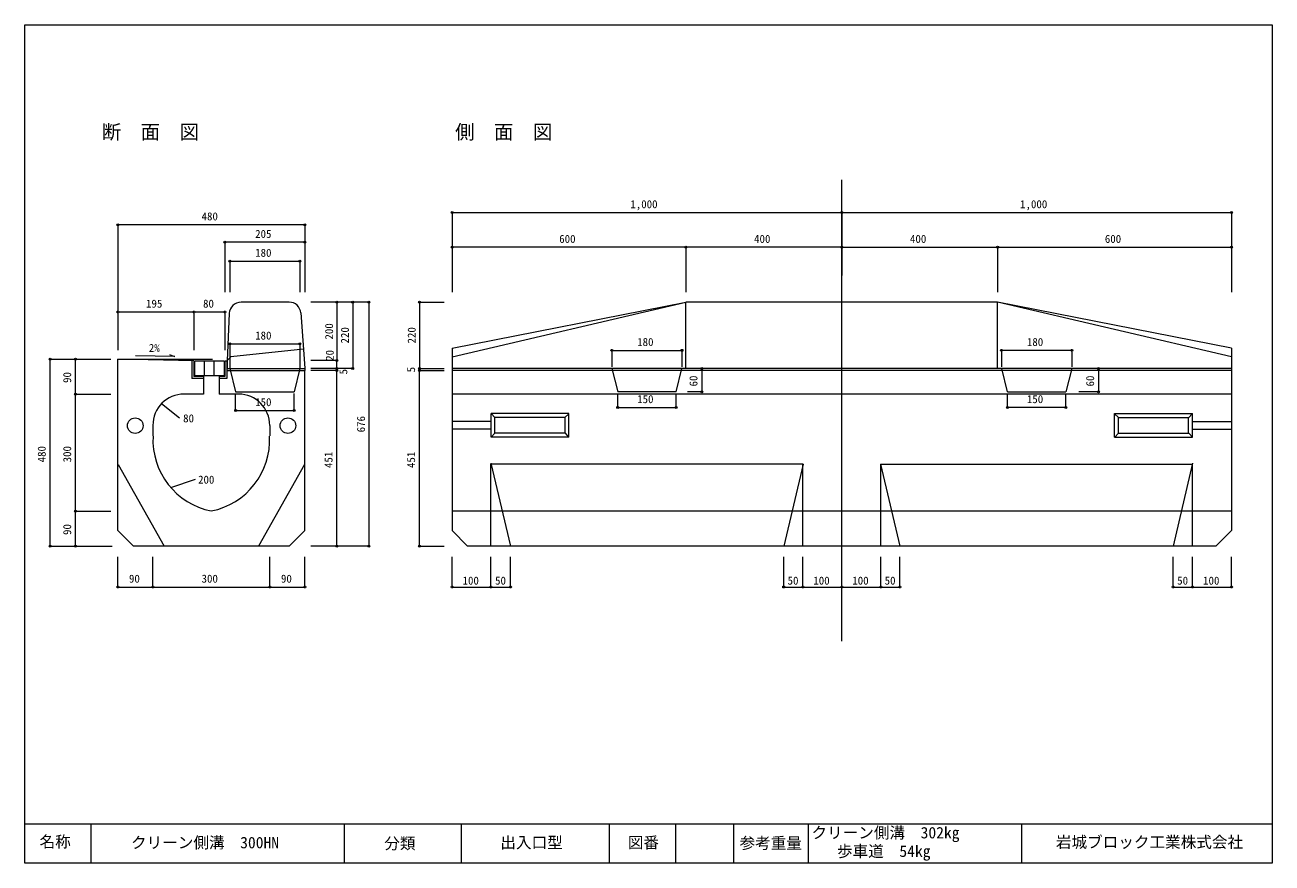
# Model space of a CAD drawing. Units: millimetres, scale not verified. Extents: x 404 to 3604, y 609 to 2759.
import ezdxf
from ezdxf.enums import TextEntityAlignment as Align

# ---------------------------------------------------------------- set-up
doc = ezdxf.new("R2010")
doc.units = ezdxf.units.MM
doc.header["$LTSCALE"] = 10
doc.header["$PDMODE"] = 32
doc.header["$PDSIZE"] = 5
doc.layers.add('通り芯', color=7, linetype='Continuous', lineweight=18)
doc.styles.add('ＭＳ ゴシック', font='')
doc.styles.get('ＭＳ ゴシック').set_extended_font_data('MS Gothic')

msp = doc.modelspace()

# ---------------------------------------------------------------- linework, layer by layer
at = {"layer": '通り芯'}
for p, q in [((404.5, 608.78), (404.5, 2758.78)), ((404.5, 2758.78), (3604.5, 2758.78)), ((3604.5, 2758.78), (3604.5, 608.78)), ((2500.42, 1178.01), (2500.42, 2361.48)), ((1500.42, 2277.51), (2500.42, 2277.51)), ((1500.42, 2277.51), (1500.42, 2166.28)), ((2500.42, 2277.51), (2500.42, 2166.28)), ((2500.42, 2277.51), (3500.42, 2277.51)), ((3500.42, 2277.51), (3500.42, 2166.28)), ((642.69, 2246.28), (642.69, 1967.93)), ((1122.69, 2246.28), (642.69, 2246.28)), ((1122.69, 2246.28), (1122.69, 2188.18)), ((1122.69, 2201.32), (917.69, 2201.32)), ((917.69, 2201.32), (917.69, 2072.9)), ((1122.69, 2188.18), (1122.69, 2107.3)), ((2100.42, 2188.52), (1500.42, 2188.52)), ((1500.42, 2188.52), (1500.42, 2072.9)), ((2500.42, 2188.52), (2100.42, 2188.52)), ((2100.42, 2188.52), (2100.42, 2072.9)), ((2500.42, 2188.52), (2500.42, 2116.22)), ((2500.42, 2188.52), (2900.42, 2188.52)), ((2900.42, 2188.52), (3500.42, 2188.52)), ((2900.42, 2188.52), (2900.42, 2072.9)), ((3500.42, 2188.52), (3500.42, 2072.9)), ((930.19, 2152.9), (1110.19, 2152.9)), ((930.19, 2152.9), (930.19, 2072.9)), ((1110.19, 2152.9), (1110.19, 2072.9)), ((1122.69, 2137.77), (1122.69, 2072.9)), ((1500.42, 2121.35), (1500.42, 2072.9)), ((3500.42, 2121.35), (3500.42, 2072.9)), ((642.69, 2022.45), (837.69, 2022.45)), ((642.69, 2022.45), (642.69, 1924.3)), ((837.69, 2022.45), (837.69, 1924.3)), ((837.69, 2022.45), (917.69, 2022.45)), ((917.69, 2022.45), (917.69, 1924.3)), ((928.92, 2018.98), (922.69, 1877.66)), ((1082.32, 2047.66), (958.89, 2047.66)), ((1112.24, 2019.86), (1122.69, 1878.19)), ((1204.8, 2047.66), (1138.34, 2047.66)), ((1204.8, 2047.66), (1204.8, 1897.66)), ((1245.43, 2047.66), (1204.8, 2047.66)), ((1286.71, 2047.66), (1204.8, 2047.66)), ((1245.43, 2047.66), (1245.43, 1877.66)), ((1286.71, 2047.66), (1286.71, 1421.66)), ((1416.69, 2047.66), (1416.69, 1877.66)), ((1416.69, 2047.66), (1480.52, 2047.66)), ((1500.42, 1929.66), (2100.42, 2047.66)), ((1500.42, 1907.66), (2100.42, 2047.66)), ((2100.42, 1877.66), (2100.42, 2047.66)), ((2900.42, 2047.66), (2100.42, 2047.66)), ((2900.42, 1877.66), (2900.42, 2047.66)), ((3500.42, 1929.66), (2900.42, 2047.66)), ((3500.42, 1907.66), (2900.42, 2047.66)), ((930.19, 1940.6), (1110.19, 1940.6)), ((930.19, 1940.6), (930.19, 1877.66)), ((1119.07, 1927.13), (932.58, 1907.65)), ((1110.19, 1940.6), (1110.19, 1877.66)), ((1500.42, 1929.66), (1500.42, 1461.66)), ((1910.42, 1924.02), (2090.42, 1924.02)), ((1910.42, 1924.02), (1910.42, 1882.13)), ((2090.42, 1924.02), (2090.42, 1882.13)), ((3090.42, 1924.02), (2910.42, 1924.02)), ((2910.42, 1924.02), (2910.42, 1882.13)), ((3090.42, 1924.02), (3090.42, 1882.13)), ((3500.42, 1929.66), (3500.42, 1461.66)), ((468.95, 1421.66), (468.95, 1901.66)), ((468.95, 1901.66), (625.28, 1901.66)), ((468.95, 1901.66), (521.46, 1901.66)), ((534.3, 1811.66), (534.3, 1901.66)), ((577.59, 1901.66), (625.28, 1901.66)), ((642.69, 1461.66), (642.69, 1901.66)), ((642.69, 1901.66), (886.16, 1901.66)), ((837.69, 1896.71), (642.69, 1901.44)), ((789, 1907.9), (688.02, 1910.34)), ((789.14, 1907.72), (775.93, 1912.62)), ((832.69, 1896.66), (832.69, 1851.66)), ((837.69, 1896.66), (837.69, 1856.66)), ((839.69, 1896.66), (839.69, 1858.66)), ((915.69, 1896.66), (839.69, 1896.66)), ((865.02, 1858.66), (865.02, 1896.66)), ((890.35, 1858.66), (890.35, 1896.66)), ((915.69, 1896.66), (915.69, 1858.66)), ((917.69, 1896.66), (917.69, 1856.66)), ((922.69, 1896.66), (917.69, 1896.66)), ((922.69, 1896.66), (922.69, 1851.66)), ((922.69, 1896.66), (922.69, 1872.66)), ((923.64, 1897.7), (923.2, 1877.66)), ((932.58, 1907.65), (923.64, 1897.7)), ((1204.8, 1897.66), (1138.34, 1897.66)), ((1204.8, 1897.66), (1138.34, 1897.66)), ((1204.8, 1877.66), (1204.8, 1897.66)), ((862.69, 1856.66), (837.69, 1856.66)), ((915.69, 1858.66), (839.69, 1858.66)), ((862.69, 1856.66), (862.69, 1811.66)), ((902.69, 1856.66), (902.69, 1841.7)), ((917.69, 1856.66), (902.69, 1856.66)), ((922.69, 1877.66), (1122.69, 1877.66)), ((922.69, 1877.66), (1122.69, 1877.66)), ((922.69, 1872.66), (1122.69, 1872.66)), ((922.69, 1872.66), (1122.69, 1872.66)), ((930.34, 1877.66), (944.96, 1817.66)), ((1110.12, 1877.66), (1095.21, 1817.66)), ((1122.69, 1878.19), (1122.69, 1872.66)), ((1122.69, 1461.66), (1122.69, 1872.66)), ((1204.8, 1877.66), (1138.34, 1877.66)), ((1204.8, 1872.66), (1138.34, 1872.66)), ((1204.8, 1872.66), (1204.8, 1877.66)), ((1245.43, 1877.66), (1204.8, 1877.66)), ((1204.8, 1421.66), (1204.8, 1872.66)), ((1416.69, 1872.66), (1416.69, 1877.66)), ((1416.69, 1877.66), (1480.52, 1877.66)), ((1416.69, 1877.66), (1480.52, 1877.66)), ((1416.69, 1421.66), (1416.69, 1872.66)), ((1416.69, 1872.66), (1480.52, 1872.66)), ((3500.42, 1877.66), (1500.42, 1877.66)), ((3500.42, 1872.66), (1500.42, 1872.66)), ((1910.47, 1877.66), (1925.59, 1817.66)), ((2075.4, 1817.66), (2090.14, 1877.66)), ((2141.26, 1877.66), (2104.19, 1877.66)), ((2141.26, 1877.66), (2141.26, 1817.66)), ((2925.45, 1817.66), (2910.7, 1877.66)), ((3090.37, 1877.66), (3075.26, 1817.66)), ((3159.03, 1877.66), (3108.51, 1877.66)), ((3159.03, 1877.66), (3159.03, 1817.66)), ((862.69, 1851.66), (832.69, 1851.66)), ((922.69, 1851.66), (902.69, 1851.66)), ((902.69, 1841.7), (902.69, 1811.66)), ((902.69, 1835.95), (902.69, 1811.66)), ((534.3, 1511.66), (534.3, 1811.66)), ((534.3, 1811.66), (625.28, 1811.66)), ((862.69, 1811.66), (812.69, 1811.66)), ((952.69, 1811.66), (902.69, 1811.66)), ((944.96, 1817.66), (1095.21, 1817.66)), ((945.19, 1769.72), (945.19, 1813.61)), ((1095.19, 1769.72), (1095.19, 1813.61)), ((3500.42, 1811.66), (1500.42, 1811.66)), ((1925.42, 1777.48), (1925.42, 1811.56)), ((2075.4, 1817.66), (1925.59, 1817.66)), ((2075.42, 1777.48), (2075.42, 1811.56)), ((2141.26, 1817.66), (2104.19, 1817.66)), ((2925.42, 1777.48), (2925.42, 1811.56)), ((2925.45, 1817.66), (3075.26, 1817.66)), ((3075.42, 1777.48), (3075.42, 1811.56)), ((3159.03, 1817.66), (3108.51, 1817.66)), ((755.27, 1787.37), (800.84, 1750.53)), ((945.19, 1769.72), (1095.19, 1769.72)), ((1610.97, 1751.33), (1600.42, 1762.02)), ((1800.42, 1761.66), (1600.42, 1761.66)), ((1600.42, 1701.66), (1600.42, 1761.66)), ((1790.01, 1751.66), (1800.42, 1761.44)), ((1800.42, 1701.66), (1800.42, 1761.66)), ((1925.42, 1777.48), (2075.42, 1777.48)), ((3075.42, 1777.48), (2925.42, 1777.48)), ((3200.42, 1761.66), (3400.42, 1761.66)), ((3200.42, 1701.66), (3200.42, 1761.66)), ((3210.84, 1751.66), (3200.42, 1761.44)), ((3389.88, 1751.33), (3400.42, 1762.02)), ((3400.42, 1701.66), (3400.42, 1761.66)), ((732.69, 1731.66), (732.69, 1704.31)), ((1032.69, 1731.66), (1032.69, 1704.31)), ((1600.42, 1741.66), (1500.42, 1741.66)), ((1790.42, 1751.66), (1610.42, 1751.66)), ((1610.42, 1711.66), (1610.42, 1751.66)), ((1790.42, 1711.66), (1790.42, 1751.66)), ((3210.42, 1751.66), (3390.42, 1751.66)), ((3210.42, 1711.66), (3210.42, 1751.66)), ((3390.42, 1711.66), (3390.42, 1751.66)), ((3400.42, 1741.66), (3500.42, 1741.66)), ((1600.42, 1721.66), (1500.42, 1721.66)), ((1610.2, 1711.66), (1600.42, 1701.4)), ((1800.42, 1701.66), (1600.42, 1701.66)), ((1790.42, 1711.66), (1610.42, 1711.66)), ((1790.45, 1711.66), (1799.64, 1701.66)), ((3200.42, 1701.66), (3400.42, 1701.66)), ((3210.39, 1711.66), (3201.21, 1701.66)), ((3210.42, 1711.66), (3390.42, 1711.66)), ((3390.64, 1711.66), (3400.42, 1701.4)), ((3400.42, 1721.66), (3500.42, 1721.66)), ((1600.24, 1634.79), (1650.34, 1421.66)), ((3400.61, 1634.79), (3350.5, 1421.66)), ((643.52, 1631.11), (761.9, 1421.66)), ((1121.85, 1631.11), (1003.47, 1421.66)), ((2401.03, 1631.66), (1600.24, 1631.66)), ((1600.24, 1421.66), (1600.24, 1631.66)), ((2401.03, 1631.66), (2351.38, 1421.66)), ((2400.42, 1421.66), (2400.42, 1631.66)), ((2599.82, 1631.66), (3400.61, 1631.66)), ((2599.82, 1631.66), (2649.47, 1421.66)), ((2600.42, 1421.66), (2600.42, 1631.66)), ((3400.61, 1421.66), (3400.61, 1631.66)), ((778.98, 1571.86), (842.35, 1593.83)), ((534.3, 1511.66), (625.28, 1511.66)), ((534.3, 1421.66), (534.3, 1511.66)), ((3500.42, 1511.66), (1500.42, 1511.66)), ((642.69, 1461.66), (682.69, 1421.66)), ((1082.69, 1421.66), (1122.69, 1461.66)), ((1500.42, 1461.66), (1540.42, 1421.66)), ((3460.42, 1421.66), (3500.42, 1461.66)), ((468.95, 1421.66), (521.46, 1421.66)), ((468.95, 1421.66), (625.28, 1421.66)), ((562.15, 1421.66), (628.09, 1421.66)), ((1082.69, 1421.66), (682.69, 1421.66)), ((1204.8, 1421.66), (1138.34, 1421.66)), ((1286.71, 1421.66), (1204.8, 1421.66)), ((1416.69, 1421.66), (1480.52, 1421.66)), ((3460.42, 1421.66), (1540.42, 1421.66)), ((642.69, 1316.92), (642.69, 1394.32)), ((642.69, 1361.15), (642.69, 1394.32)), ((732.69, 1316.92), (732.69, 1394.32)), ((1032.69, 1316.92), (1032.69, 1394.32)), ((1122.69, 1316.92), (1122.69, 1394.32)), ((1122.69, 1361.15), (1122.69, 1394.32)), ((1500.42, 1316.92), (1500.42, 1394.32)), ((1600.24, 1316.92), (1600.24, 1394.32)), ((1650.34, 1316.92), (1650.34, 1394.32)), ((2351.38, 1316.92), (2351.38, 1394.32)), ((2400.42, 1316.92), (2400.42, 1394.32)), ((2500.42, 1316.92), (2500.42, 1394.32)), ((2600.42, 1316.92), (2600.42, 1394.32)), ((2649.47, 1316.92), (2649.47, 1394.32)), ((3350.5, 1316.92), (3350.5, 1394.32)), ((3400.61, 1316.92), (3400.61, 1394.32)), ((3500.42, 1316.92), (3500.42, 1394.32)), ((642.69, 1316.92), (732.69, 1316.92)), ((732.69, 1316.92), (1032.69, 1316.92)), ((1032.69, 1316.92), (1122.69, 1316.92)), ((1500.42, 1316.92), (1600.24, 1316.92)), ((1600.24, 1316.92), (1650.34, 1316.92)), ((2351.38, 1316.92), (2400.42, 1316.92)), ((2400.42, 1316.92), (2500.42, 1316.92)), ((2500.42, 1316.92), (2600.42, 1316.92)), ((2600.42, 1316.92), (2649.47, 1316.92)), ((3350.5, 1316.92), (3400.61, 1316.92)), ((3400.61, 1316.92), (3500.42, 1316.92)), ((3604.5, 708.78), (404.5, 708.78)), ((574.5, 608.78), (574.5, 708.78)), ((1224.5, 608.78), (1224.5, 708.78)), ((1524.5, 608.78), (1524.5, 708.78)), ((1904.5, 608.78), (1904.5, 708.78)), ((2074.5, 608.78), (2074.5, 708.78)), ((2222.54, 708.78), (2222.54, 608.78)), ((2414.24, 708.78), (2414.24, 608.78)), ((2961.68, 708.78), (2961.68, 608.78)), ((3604.5, 608.78), (404.5, 608.78))]:
    msp.add_line(p, q, dxfattribs=at)
for centre in [(687.46, 1730.8), (1079.34, 1730.8)]:
    msp.add_circle(centre, 20, dxfattribs=at)
for centre, radius, start, end in [((958.89, 2017.66), 30, 90, 177.47479), ((1082.32, 2017.66), 30, 4.2184, 89.99998), ((812.69, 1731.66), 80, 90, 180), ((952.69, 1731.66), 80, 0, 90), ((918.97, 1694.43), 186.06, 177.15304, 258.77697), ((846.4, 1694.43), 186.06, 281.223, 2.84692)]:
    msp.add_arc(centre, radius, start, end, dxfattribs=at)
for p in [(1500.42, 2277.51), (2500.42, 2277.51), (3500.42, 2277.51), (642.69, 2246.28), (1122.69, 2246.28), (917.69, 2201.32), (1122.69, 2201.32), (1500.42, 2188.52), (2100.42, 2188.52), (2500.42, 2188.52), (2900.42, 2188.52), (3500.42, 2188.52), (930.19, 2152.9), (1110.19, 2152.9), (1204.8, 2047.66), (1245.43, 2047.66), (1286.71, 2047.66), (1416.69, 2047.66), (642.69, 2022.45), (837.69, 2022.45), (917.69, 2022.45), (930.19, 1940.6), (1110.19, 1940.6), (1910.42, 1924.02), (2090.42, 1924.02), (2910.42, 1924.02), (3090.42, 1924.02), (468.95, 1901.66), (534.3, 1901.66), (1204.8, 1897.66), (1204.8, 1897.66), (1204.8, 1877.66), (1204.8, 1872.66), (1245.43, 1877.66), (1416.69, 1877.66), (1416.69, 1877.66), (1416.69, 1872.66), (2141.26, 1877.66), (3159.03, 1877.66), (534.3, 1811.66), (2141.26, 1817.66), (3159.03, 1817.66), (945.19, 1769.72), (1095.19, 1769.72), (1925.42, 1777.48), (2075.42, 1777.48), (2925.42, 1777.48), (3075.42, 1777.48), (534.3, 1511.66), (468.95, 1421.66), (534.3, 1421.66), (1204.8, 1421.66), (1286.71, 1421.66), (1416.69, 1421.66), (642.69, 1316.92), (732.69, 1316.92), (1032.69, 1316.92), (1122.69, 1316.92), (1500.42, 1316.92), (1600.24, 1316.92), (1650.34, 1316.92), (2351.38, 1316.92), (2400.42, 1316.92), (2500.42, 1316.92), (2600.42, 1316.92), (2649.47, 1316.92), (3350.5, 1316.92), (3400.61, 1316.92), (3500.42, 1316.92)]:
    msp.add_point(p, dxfattribs=at)

# ---------------------------------------------------------------- texts
at = {"layer": '通り芯', "style": 'ＭＳ ゴシック'}
for s, height, p in [('断  面  図', 36.66, (601.56, 2454.92)), ('側  面  図', 36.66, (1508.26, 2454.92)), ('1,000', 20.53, (1957.92, 2282.51)), ('1,000', 20.53, (2957.92, 2282.51)), ('480', 20.53, (857.69, 2251.28)), ('205', 20.53, (995.19, 2206.32)), ('600', 20.53, (1775.42, 2193.52)), ('400', 20.53, (2275.42, 2193.52)), ('400', 20.53, (2675.42, 2193.52)), ('600', 20.53, (3175.42, 2193.52)), ('180', 20.53, (995.19, 2157.9)), ('195', 20.53, (715.19, 2027.45)), ('80', 20.53, (861.44, 2027.45)), ('180', 20.53, (995.19, 1945.6)), ('180', 20.53, (1975.42, 1929.02)), ('180', 20.53, (2975.42, 1929.02)), ('2%', 20.53, (722.33, 1913.75)), ('150', 20.53, (995.19, 1774.72)), ('150', 20.53, (1975.42, 1782.48)), ('150', 20.53, (2975.42, 1782.48)), ('80', 20.53, (810.4, 1733.18)), ('200', 20.53, (848.68, 1575.98)), ('90', 20.53, (671.44, 1321.92)), ('300', 20.53, (857.69, 1321.92)), ('90', 20.53, (1061.44, 1321.92)), ('100', 20.53, (1527.33, 1316.92)), ('50', 20.53, (1610.79, 1316.92)), ('50', 20.53, (2361.4, 1316.92)), ('100', 20.53, (2427.42, 1316.92)), ('100', 20.53, (2527.42, 1316.92)), ('50', 20.53, (2610.45, 1316.92)), ('50', 20.53, (3361.06, 1316.92)), ('100', 20.53, (3427.51, 1316.92)), ('クリーン側溝\u3000302㎏', 29.33, (2422.7, 663.29)), ('名称', 29.33, (442.03, 640.15)), ('クリーン側溝\u3000300HN', 29.33, (676.69, 637.89)), ('分類', 29.33, (1326.52, 635.64)), ('出入口型', 29.33, (1624.36, 637.89)), ('図番', 29.33, (1951.53, 637.89)), ('参考重量', 29.33, (2238.11, 636.62)), ('岩城ブロック工業株式会社', 29.33, (3049.94, 639.15)), ('歩車道\u300054㎏', 29.33, (2488.24, 615.72))]:
    msp.add_text(s, height=height, dxfattribs=at).set_placement(p, align=Align.BOTTOM_LEFT)
for s, p in [('200', (1201.3, 1951.66)), ('220', (1241.93, 1941.66)), ('220', (1413.19, 1941.66)), ('20', (1203.01, 1897.04)), ('90', (529.3, 1840.41)), ('5', (1237.81, 1862.24)), ('5', (1411.69, 1867.66)), ('60', (2136.26, 1831.41)), ('60', (3154.03, 1831.41)), ('676', (1283.21, 1713.66)), ('480', (463.95, 1636.66)), ('300', (529.3, 1636.66)), ('451', (1199.8, 1622.16)), ('451', (1411.69, 1622.16)), ('90', (529.3, 1450.41))]:
    msp.add_text(s, height=20.53, rotation=90, dxfattribs=at).set_placement(p, align=Align.BOTTOM_LEFT)

doc.saveas('drawing.dxf')
